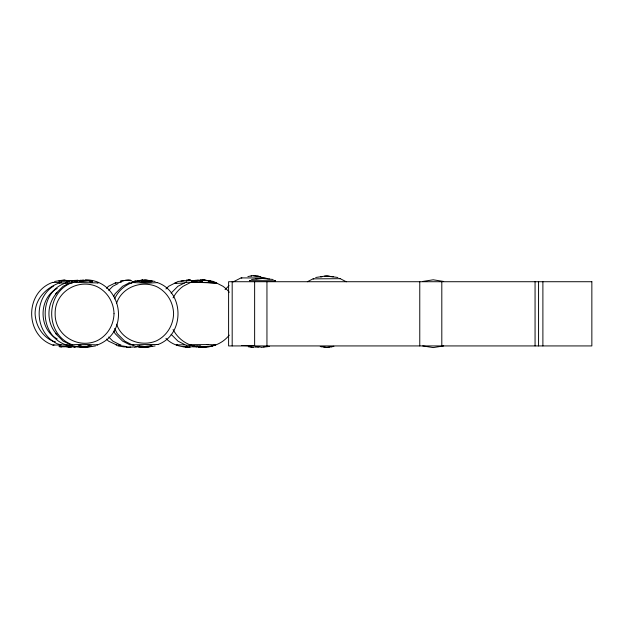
<?xml version="1.0" encoding="UTF-8"?>
<svg xmlns="http://www.w3.org/2000/svg" width="623" height="623" viewBox="0 0 623 623"><rect width="100%" height="100%" fill="white"/><g stroke="black" fill="none" stroke-linecap="round" stroke-linejoin="round"><path stroke-width="0.93" d="M203.036 347.237L205.878 347.081L201.517 347.307L202.748 347.206M87.111 346.762L89.19 346.715M200.832 347.089L201.642 347.011M61.311 282.453L52.846 282.429L53.523 282.445M66.202 283.006L59.216 283.021L60.049 282.881M72.439 282.974L69.41 283.161L70.095 283.099M97.375 282.71L98.224 282.928L72.836 282.406L73.522 282.328M121.244 282.336L115.31 282.943L115.995 283.021M96.767 345.002L97.57 344.877C131.796 332.004 121.454 279.595 85.086 279.797M131.874 283.107L128.844 283.146L129.623 283.029M186.705 282.087L186.129 282.164L191.627 282.429M113.775 331.039L115.091 333.617L122.591 341.116L129.825 344.799L157.884 344.441L157.253 344.519M267.703 278.816L263.848 277.967L241.21 277.913L241.895 277.944M313.852 278.785L313.128 278.863L340.033 278.683L339.278 278.52M113.775 296.346L115.091 293.768L122.591 286.269L128.883 283.06M114.616 298.923C117.934 291.081 125.013 284.89 133.073 282.328M116.587 303.222C121.976 287.078 141.476 280.116 156.568 286.596C166.956 291.712 173.303 302.194 173.591 313.696C173.303 325.19 166.956 335.672 156.568 340.789C141.476 347.268 121.976 340.306 116.587 324.162M198.278 280.023C196.447 280.389 193.963 280.225 194.906 280.591M150.088 281.261C157.674 282.079 139.404 282.772 138.859 281.362C139.731 278.131 162.26 282.787 146.553 280.311M55.634 293.768L63.133 286.269L69.472 283.044M106.447 288.317L108.488 286.269L115.489 282.826M108.721 290.365L112.818 286.269L118.16 283.551M165.944 289.002L168.669 286.269L178.123 281.456L186.285 280.677L186.285 280.163L188.496 279.828M171.107 293.09L177.921 286.269L186.176 282.063M225.051 289.625L229.046 285.63M152.347 346.084L144.972 347.432L140.058 346.731M52.9 282.305C24.57 291.922 24.585 335.486 52.932 345.087L54.092 344.908M67.814 282.445C38.369 289.298 37.559 335.4 65.983 344.862L66.49 344.799M55.634 333.617L63.133 341.116L70.477 344.651M72.868 282.344C44.973 291.821 44.482 334.808 72.276 344.737L72.369 344.651M157.821 344.558C184.953 335.003 184.626 291.837 157.401 282.608L156.287 282.523M106.447 339.068L108.488 341.116L116.594 344.932M114.616 328.461L117.241 333.617L124.74 341.116L132.543 345.087L133.711 344.908M216.57 283.247L206.875 282.453L191.362 282.188L192.048 282.289M186.526 345.204L194.462 345.695M266.41 278.255L261.8 277.913L257.509 278.8M192.787 280.786L192.125 280.708L200.629 280.241M206.836 280.498L203.869 280.225L206.672 280.514M65.688 282.671L68.655 283.216M56.997 292.802C46.25 304.094 46.25 323.29 56.997 334.582M213.152 281.456L213.634 281.565L212.038 281.378M57.215 288.472C38.346 297.996 38.346 329.388 57.215 338.912M274.852 280.708L275.553 280.778L249.41 280.661L250.119 280.654M209.99 346.427L204.71 346.918M59.247 282.959C46.11 287.896 35.052 298.869 35.098 313.696C35.597 325.315 41.951 336.256 52.776 341.116C57.036 344.527 62.012 345.531 67.222 344.955M233.181 281.892L241.28 277.765M307.341 281.744L313.174 278.769M137.426 280.646L143.204 280.607M143.103 347.416L143.594 347.089M133.011 346.077L134.864 345.999M251.552 279.47L260.764 278.66A2.71 0.421 -1.4 0 0 262.244 278.489L273.131 279.47M201.595 280.537L200.388 280.249L209.141 280.771M81.932 346.793L81.302 347.05M53.71 285.941C34.561 297.778 34.382 328.282 52.745 341.116L55.486 341.832M269.416 278.909L268.661 278.948M132.738 347.034L132.208 347.159M214.67 344.854L215.706 344.76L215.285 344.815M229.287 292.249A33.891 33.891 0 0 0 222.956 286.269L213.51 281.456L202.607 280.015M177.493 344.908L176.278 344.901L184.681 344.815M191.331 344.831L190.327 344.675L207.88 344.581M250.999 276.106L251.747 275.927M80.009 280.63C77.813 282.749 88.684 280.615 89.837 280.864L89.837 281.845L92.243 282.406L92.243 280.973M263.677 346.902L264.339 346.746M198.776 346.396L197.803 346.684M186.425 280.381L193.037 280.669M91.597 346.31L81.076 346.863L78.623 346.318A5.007 0.561 6.5 0 1 79.323 346.108L79.861 346.069M253.218 275.6L258.436 276.215L257.603 276.3M255.08 347.182L258.856 346.731L257.72 346.832M131.095 347.112L128.618 347.548M189.836 346.98L185.498 347.089L188.722 347.517L189.836 347.377L189.836 346.855L194.384 346.661M197.709 346.147C187.305 346.583 207.521 345.29 198.278 346.466M130.487 280.646L130.487 280.124L128.315 279.813L120.153 281.308L125.667 280.334L131.671 280.677M195.824 280.996L202.615 281.051L200.435 281.129M253.958 347.393L253.382 347.486A3.746 2.585 -90 0 1 252.993 347.486L248.304 346.754M146.156 346.98L147.168 346.816M54.567 281.456L65.041 279.797M206.626 280.373L203.067 279.805L192.562 281.456L183.115 286.269A33.891 33.891 0 0 0 173.062 297.872M315.69 277.492L324.692 276.145M422.729 281.456L433.203 279.797L443.677 281.456M85.086 347.587L95.56 345.929M133.813 347.416L137.231 346.879M144.661 347.587L155.135 345.929M331.101 346.871L333.772 346.481M443.677 345.929L433.203 347.587L422.729 345.929M215.2 344.823L213.962 344.854M74.752 280.514L73.654 281.043L74.62 281.292M204.733 347.307L205.138 347.245M59.364 280.747L63.896 280.381M67.954 280.584L71.31 280.49M183.995 280.693L180.989 281.004M70.189 346.692L66.614 346.785M83.42 347.4L80.118 346.793M86.737 347.307L84.44 347.455M209.873 346.404L212.599 346.053L199.376 346.98L200.956 347.027L200.115 346.692M332.635 346.443L333.772 346.279M328.718 347.206L331.413 346.785M146.195 346.902L147.9 346.668M184.369 283.091L174.456 283.348L176.644 283.13M207.07 344.605L215.137 344.784M147.729 346.762L146.008 346.894M76.232 281.23L83.599 280.077M138.384 280.677L142.799 280.101L142.013 280.054M247.884 276.581L251.98 275.724L260.873 276.581L259.752 276.62M324.357 276.207L325.681 276.028M320.775 276.908L322.13 276.752M69.48 346.715L61.381 346.809M200.808 347.003L198.503 347.478A5.537 0.452 -90 0 0 198.55 347.432L198.472 347.299M327.807 347.315L329.396 347.073M208.526 346.637L209.087 346.575M188.59 280.015L190.622 280.124L188.691 279.828M137.418 346.365L135.697 346.505L139.35 346.224M149.528 346.256L151.63 346.131L149.629 346.302M204.344 347.112L204.975 347.066M61.755 280.685L70.15 280.661M77.836 280.163C76.442 280.661 69.574 279.867 71.816 282.18M80.227 280.56L81.792 280.443M83.887 280.412L81.73 280.358M143.82 280.233L138.991 280.7L138.991 281.323M325.502 276.075L329.263 276.215M75.609 346.793L68.273 346.855M80.694 347.011L74.495 346.793M189.836 347.112C181.145 347.26 172.112 344.963 165.944 338.382M327.246 347.354L328.165 347.213M257.065 346.489L255.921 346.559L261.263 347.182M74.994 281.285L76.972 280.903L76.271 280.412M90.865 281.292L91.417 281.277M216.119 283.13L216.726 283.099L191.814 282.133M133.789 281.612L132.037 281.456L135.246 281.822M131.258 347.027L123.969 346.879L117.942 345.929M203.425 347.175L203.885 347.151M211.111 281.098L208.261 280.747L208.845 280.755M142.511 347.338L141.141 347.354M189.594 280.311L193.769 280.661M187.25 346.894L182.36 346.583M267.742 346.388L269.588 346.419L261.715 347.315M326.218 276.028L326.787 276.012M67.097 346.536L61.381 346.411L59.154 345.742L59.154 346.637L61.381 346.988M327.402 347.268L326.172 347.268M141.125 346.871C134.116 346.988 141.678 346.575 140.712 347.284M209.133 280.763L208.425 280.739M192.702 346.583L196.736 347.019M251.793 347.104L250.711 346.809M149.964 281.074L150.673 281.098L149.902 281.051M72.486 344.753L70.344 344.784M205.06 280.327L204.079 280.249M205.839 280.436L206.672 280.436M137.348 281.191L134.739 281.028L138.392 281.292M253.577 345.851L241.763 345.485M79.23 280.638L77.229 280.693M67.525 281.074L61.334 281.16L61.334 281.705L59.115 282.227L59.115 280.763M72.665 346.45L69.893 346.162M83.061 347.011L77.151 346.622L77.12 345.983M321.725 346.715L320.23 346.52L325.774 347.315M204.033 280.405L200.668 280.194M143.742 346.894L142.005 346.715M327.285 275.989L337.892 277.492M198.978 280.381L201.891 280.654M86.278 280.412L89.346 280.7M74.012 280.49L75.687 280.615M66.186 280.381L69.13 280.661M323.703 346.754L324.272 347.128M326.335 347.354L324.186 347.073M137.496 346.053L139.35 346.186M69.465 345.944L67.666 345.57L67.666 346.77L69.745 347.104A18.643 11.938 90 0 0 71.528 347.066M76.582 346.575L71.777 345.601L71.777 346.505L74.005 346.723M256.606 278.886L255.827 278.8M61.233 344.978L52.932 345.087M208.619 281.09L210.8 281.269M83.061 280.389L81.527 280.584M128.408 347.556L126.376 347.198L126.376 346.754M329.964 276.589L333.313 276.807M80.141 280.225L81.566 280.389M72.665 281.129L69.262 280.732L69.262 281.604L66.856 282.164L66.856 280.739L73.234 280.677M121.501 345.274L116.182 345.033M71.411 345.072L65.983 344.862M89.985 280.615C84.572 280.124 83.046 280.856 79.503 280.708L79.503 281.3M90.148 280.794L92.282 281.098M73.537 346.754L75.079 346.972L74.308 346.7M59.894 346.692L61.381 346.622M147.994 280.693L146.21 280.436L147.542 280.63M144.661 279.797L155.135 281.456M141.6 347.081L139.373 346.731L139.373 345.773L144.661 346.544L148.329 345.999C159.021 345.804 143.625 347.346 141.6 347.073M122.264 345.929L126.126 346.536M203.067 279.805L203.737 279.929M72.315 346.559L71.513 346.115M81.605 280.646L80.92 280.381M339.971 278.551L346.318 281.783M186.433 345.454L177.921 341.116L171.107 334.294M120.535 345.049L112.818 341.116L108.721 337.02M132.123 282.515L147.153 283.2L157.401 282.608M97.554 344.908L82.54 344.348L72.276 344.737M81.06 346.723L82.135 347.112L78.825 346.552L78.848 344.963L81.076 345.485L81.076 346.178L82.532 346.279L87.812 346.271L87.812 345.679L89.891 345.298L90.21 346.006L91.628 345.991L91.589 346.544M542.89 281.721L542.89 345.929M538.56 281.721L538.56 345.929M535.064 281.721L535.064 345.929M441.808 281.721L441.808 345.929M419.77 281.721L419.77 345.929M266.948 281.721L266.948 345.929M254.636 281.721L254.636 345.929M232.184 281.721L232.184 345.929M78.49 280.693L76.271 280.903L76.232 281.853M73.67 280.654L71.45 281.191M229.287 335.135A33.891 33.891 0 0 1 222.956 341.116C211.158 349.363 194.913 349.363 183.115 341.116A33.891 33.891 0 0 1 173.062 329.512M198.464 280.529L202.6 281.012L198.496 280.514M114.017 313.696C113.729 325.19 107.374 335.672 96.986 340.789C77.82 349.223 54.754 335.314 55.136 313.696C54.754 292.07 77.82 278.162 96.986 286.596C107.374 291.712 113.729 302.194 114.017 313.696M141.141 280.95C156.272 281.728 149.302 280.257 141.141 280.95M591.85 281.721L228.602 281.721L228.602 345.929L591.85 345.929L591.85 281.721"/></g></svg>
